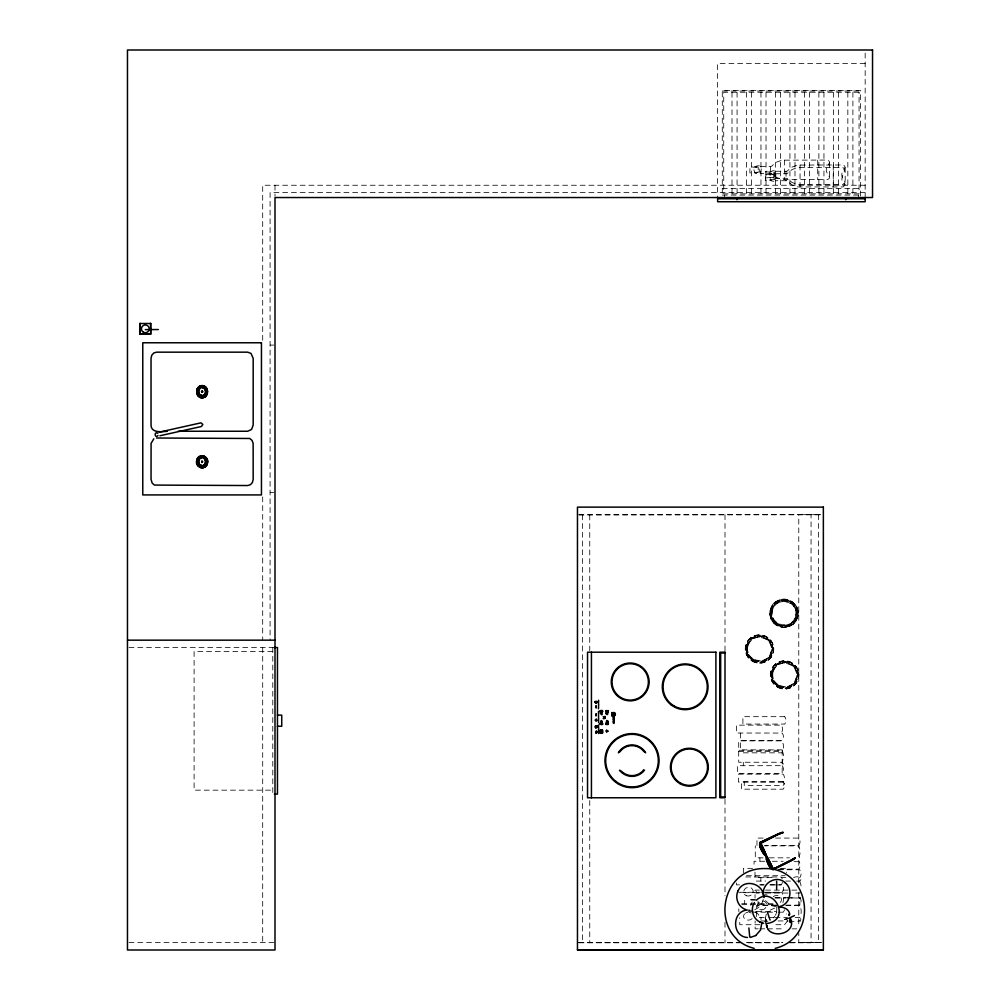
<?xml version="1.0" encoding="UTF-8"?>
<svg xmlns="http://www.w3.org/2000/svg" width="1000" height="1000" viewBox="0 0 1000 1000"><rect width="100%" height="100%" fill="white"/><g stroke="black" fill="none" stroke-linecap="round" stroke-linejoin="round"><path stroke-width="0.75" stroke-dasharray="5 3.75" d="M754.762 909.613C760.088 907.6 763.737 902 763.413 896.312M765.3 918.55L766.312 914.038M776.675 912.362L776.812 907.025M754.538 166.775C759.262 164.85 763.1 165 760.325 173.35C755.037 177.763 749.987 164.363 758.188 167.188L758.188 172.537L754.55 173.05M770.075 171.7L773.3 170.712L775.775 171.137L775.85 180.725L773.337 181.3L770.125 180.525L770.075 171.7L773.713 172.1L773.713 179.913L770.075 180.312M760.325 166.375L771.363 166.375L776.45 162.188L782.087 160.162L827.062 160.062C833.213 161.7 825.537 166.25 826.3 169.862C825.537 173.463 833.213 178.025 827.062 179.662L782.087 179.562L776.45 177.525L771.363 173.35L760.325 173.35M775.85 171.287L786.9 171.287L791.975 167.113L797.625 165.075L842.588 164.975C848.737 166.612 841.062 171.163 841.825 174.775C841.062 178.388 848.737 182.938 842.588 184.575L797.625 184.475L791.975 182.438L786.9 178.263L775.85 178.263C773.938 180.287 765.387 176.637 773.713 177.45M845.175 167.425L845.175 184.587L843.263 186.95L797.625 186.938L791.975 184.9L786.9 180.725L775.85 180.725M782.9 902.837L783.35 900.812A14.95 14.95 0 0 0 783.35 896.55L782.175 892.7L738.7 892.7M750.713 905.413L752.163 901.912M775.438 915.35L776.263 913.363M743.288 752.837L782.175 752.837L783.35 748.988A14.95 14.95 0 0 0 783.35 744.725L782.175 740.875L738.7 740.875L738.7 762.25L782.175 762.25L783.35 758.4A14.95 14.95 0 0 0 783.35 754.137L782.175 750.288L738.7 750.288M800.125 892.163L799.737 893.037L791.975 893.037M795.2 917.513L799.862 917.513L801.038 913.662A14.95 14.95 0 0 0 801.038 909.4L799.862 905.55L785.888 905.55M787.725 920.75L784.513 924.712L772.175 924.712M799.775 898L800.175 897.425A6.375 6.375 0 0 1 799.775 898L787.438 898M773.475 917.913L774.788 916.213M782.175 750.288L782.175 773.575L737.438 773.575L737.438 765.688L782.175 765.688L783.363 763.975L782.175 762.25M794.112 861.275C803.45 863.363 797.6 857.875 799.95 853.988A14.95 14.95 0 0 0 799.95 849.725L798.775 845.875L764.613 845.875M796.625 881.075C804.875 881.963 799.65 874.225 793.512 877.65M788.975 920.95C790.888 921.2 804.725 922.862 799.862 917.513M770.113 910.15L776.15 907.463M787.5 918.2L784.538 919.412L787.675 919.262M787.588 918.737L784.65 919.325M764.712 921.55L767.925 921.125M765.438 177.963L774.775 176.988M749.688 910L747.087 910.05M803.688 514.7L820.9 514.7L798.775 514.688L798.775 883.225M865.163 63.525L717.625 63.525L717.625 197.537M722.288 91.025L860.5 91.025M773.713 174.562C765.25 175.225 773.988 171.838 775.85 173.75L786.9 173.75L791.975 169.575L797.625 167.537L842.588 167.438C849.087 170.5 836.213 178.663 845.175 184.587M865.163 185.25L262.7 185.25L262.7 341.037M722.288 188.637L860.5 188.637M865.163 192.625L270.087 192.625L270.087 640.163M722.288 195.087L860.5 195.087M270.087 345.087L273.775 345.087M270.087 492.625L273.775 492.625M578.688 514.75L823.363 514.7M579 514.938L802.3 514.7M129.012 647.537L273.775 647.537M272.787 651.475L194.1 651.475L194.1 790.163L272.787 790.163M782.175 749.862L740.362 749.862L740.362 742.487M738.7 751.562L782.7 751.562M783.125 782.05L738.4 782.05L738.4 774.163L783.125 774.163A6.375 6.375 0 0 1 783.125 782.05L784.325 783.775L783.125 785.487L744.25 785.487L744.25 782.05M763.162 838.075L756.975 838.075L756.975 845.45M775.55 838.075L798.775 838.075A5.962 5.962 0 0 1 798.775 845.45L764.712 845.45M763.062 857.837L755.3 857.837L755.3 845.875M769.225 857.837L789.463 857.837M764.837 861.275L754.05 861.275L754.05 867.85M772.337 861.275L783.225 861.275M752.65 868.337L743.363 868.337L743.363 872.763M780.525 868.337L785.163 868.337A5.962 5.962 0 0 1 786.413 872.688M778.725 869.163L798.775 869.163A6.375 6.375 0 0 0 798.775 861.275M778.138 869.75L799.737 869.75A6.375 6.375 0 0 1 799.737 877.65M746.462 875.713L785.163 875.713M745.713 876.963L781.188 876.963A6.375 6.375 0 0 1 782.2 878.812M771.975 877.65L755 877.65L755 869.75M781.075 877.65L785.85 877.65M756.263 881.075L765.575 881.075M785.738 881.075L790.425 881.075M739.538 884.85L736.45 884.85L736.45 882.225M759.587 884.85L764.212 884.85M770.387 884.85L781.188 884.85A6.375 6.375 0 0 0 782.387 882.312M760.487 884.887L763.587 884.887M769.788 884.887L774.425 884.887M775.975 884.887L782.175 884.887A5.962 5.962 0 0 1 782.175 892.275L762.038 892.275M759.362 890.113L755.037 890.113L755.037 898M765.588 890.113L799.775 890.113M740.362 892.275L760.487 892.275M759.362 893.037L756.263 893.037L756.263 888.55M765.575 893.037L790.425 893.037M775.088 897.75L789.025 897.75M790.575 897.75L800.238 898.288M774.887 898L785.888 898M741.75 903.713L774.3 903.713M741.8 904.663L774.4 904.663M776.637 905.125L758.062 905.125L758.062 897.75M785.925 905.125L799.862 905.125A5.962 5.962 0 0 0 799.862 897.75L799.862 905.125M776.575 905.55L756.388 905.55L756.388 917.513L767.25 917.513M748.075 911.612L775.837 911.612M752.125 912.188L766 912.188M767.55 912.188L776.8 912.188M778.337 912.188L784.513 912.188L786.488 914.025M768.763 917.513L773.462 917.513M774.975 917.513L787.438 917.513L786.237 919.3M760.987 920.95L767.475 920.95M778.088 920.95L787.525 920.95M759.837 924.712L739.775 924.712L739.775 917.75M758.213 928.838L755.138 928.838L755.138 920.95M759.762 928.838L765.925 928.838M767.475 928.838L784.438 928.838M792.15 928.838L796.775 928.838M578.688 942.575L740.612 942.575M746.825 942.575L782.763 942.575M789.55 942.562L823.363 942.562M129.012 942.625L273.775 942.625M578.688 942.625L740.588 942.625M746.825 942.625L782.675 942.625M790.475 942.625L821.825 942.625L798.775 942.562L798.775 933.188M579 942.788L740.375 942.788M748.05 942.788L781.862 942.788M789.55 942.788L811.062 942.788L811.062 514.7M798.775 942.562L811.062 942.562M751.85 910.312L748.737 910.288M765.438 174.15L774.775 175.113M776.675 906.875L770.775 905.475L765.525 900.588M764.712 894.663L767.225 894.987M787.45 919.987L786.287 919.4M755.212 911.8L758.112 914.062L760.738 918.175M766.75 921.237L765.812 919.312L766.263 920.938M799.737 881.075L800.913 884.925A14.95 14.95 0 0 1 801.025 885.987M766.075 920.138L765.425 918.088L765.337 919.225M765.4 920.013L765.575 921.25M765.425 920.15L765.288 918.85M865.163 53.1L865.163 197.537M860.5 195.987L860.5 90.575L722.288 90.575L722.288 195.987M858.388 195.087L858.388 197.537M852.9 92.25L852.9 193.85M847.837 92.25L847.837 193.85M838.425 92.25L838.425 193.85M833.363 92.25L833.363 193.85M833.25 164.975L833.25 187.037M829.638 162.512L829.638 177.213M823.95 92.25L823.95 193.85M818.875 92.25L818.875 193.85M818.438 514.7L818.438 942.575M817.712 160.062L817.712 179.662M809.463 92.25L809.463 193.85M804.4 92.25L804.4 193.85M800.05 164.975L800.05 187.037M798.775 892.588L798.775 925.387M794.987 92.25L794.987 193.85M789.925 92.25L789.925 193.85M786.025 171.287L786.025 180.725M784.525 160.062L784.525 179.662M780.512 92.25L780.512 193.85M775.438 92.25L775.438 193.85M770.487 166.375L770.487 173.35M766.025 92.25L766.025 193.85M760.987 917.513L760.987 919.8M760.962 92.25L760.962 193.85M760.863 877.65L760.863 881.075M759.9 857.837L759.9 861.275M751.55 92.25L751.55 193.85M746.488 92.25L746.488 193.85M744.675 900.288L744.675 903.713M743.288 762.25L743.288 765.688M740.362 733.062L740.362 740.45L782.175 740.45A5.962 5.962 0 0 0 782.175 733.062L736.45 733.025L736.45 725.138L781.188 725.138A6.375 6.375 0 0 1 781.188 733.025M738.825 908.825L738.825 911.612M737.075 92.25L737.075 193.85M732 92.25L732 193.85M725 514.7L725 652.2M725 799.325L725 895.863M725 922.275L725 942.812M724.388 195.087L724.388 197.537M589.75 514.938L589.75 650.725M589.75 800.55L589.75 942.812M582.375 514.75L582.375 942.625M275 185.25L275 196.312M272.787 647.537L272.787 794.1M262.7 496.838L262.7 640.163M262.7 647.537L262.7 942.625M752.163 918.538A4.8 3.887 -2.4 0 1 745.45 919.375A4.8 3.887 -2.4 0 1 744.538 913.938M745.425 913.2A4.8 3.887 -2.4 0 1 747.712 912.4M748.962 912.375A4.8 3.887 -2.4 0 1 751.263 913.1M773.288 896.7A4.8 4.15 0 0 1 780.062 896.7A4.8 4.15 0 0 1 780.062 902.575M782.175 765.688A6.375 6.375 0 0 1 782.175 773.575M784.562 909.75A6.375 6.375 0 0 1 783.55 911.612M799.862 920.95A6.375 6.375 0 0 1 800.263 921.525M745.913 645.362C740.575 662.65 769.087 670.288 773.1 652.65C778.438 635.363 749.938 627.725 745.913 645.362M746.825 645.612C741.85 661.725 768.438 668.85 772.188 652.4C777.163 636.287 750.575 629.163 746.825 645.612M747.038 645.662C742.138 661.525 768.288 668.525 771.975 652.35C776.875 636.487 750.725 629.487 747.038 645.662M747.95 645.913C743.413 660.6 767.65 667.1 771.062 652.1C775.6 637.413 751.363 630.913 747.95 645.913M770.413 609.637C765.075 626.925 793.587 634.562 797.6 616.925C802.938 599.637 774.438 592 770.413 609.637M771.325 609.888C766.35 626.013 792.938 633.138 796.688 616.688C801.663 600.562 775.075 593.438 771.325 609.888M771.538 609.938C766.637 625.8 792.788 632.812 796.475 616.625C801.375 600.763 775.225 593.763 771.538 609.938M772.45 610.188C767.913 624.888 792.15 631.375 795.562 616.375C800.1 601.688 775.863 595.188 772.45 610.188M771.062 671.275C765.725 688.562 794.225 696.2 798.25 678.562C803.587 661.275 775.075 653.637 771.062 671.275M771.975 671.525C767 687.638 793.587 694.762 797.325 678.312C802.312 662.2 775.725 655.075 771.975 671.525M772.188 671.575C767.288 687.438 793.438 694.438 797.125 678.263C802.025 662.4 775.863 655.4 772.188 671.575M773.1 671.825C768.562 686.513 792.788 693.012 796.213 678.012C800.75 663.325 776.513 656.825 773.1 671.825M759.237 172.025L749.912 172.975L749.912 166.762L759.237 167.712L759.237 172.025M774.775 179.45L765.438 180.4L765.438 171.675L774.775 172.638L774.775 179.45M859.062 92.25L723.725 92.25L723.725 193.85L859.062 193.85L859.062 92.25M784.712 716.688L742.9 716.688L742.9 724.062L784.712 724.062A5.962 5.962 0 0 0 784.712 716.688M783.225 781.8L741.413 781.8L741.413 789.175L783.225 789.175A5.962 5.962 0 0 0 783.225 781.8M761.8 909.912A4.8 4.263 -38.7 0 0 766.175 902.987A4.8 4.263 -38.7 0 0 758.225 903.425A4.8 4.263 -38.7 0 0 761.8 909.912M746.338 895.725A4.8 4.35 -17.9 0 0 753.162 891.125A4.8 4.35 -17.9 0 0 745.763 888.175A4.8 4.35 -17.9 0 0 746.338 895.725M777.45 624.65A13.125 13.125 0 0 0 797.138 613.288A13.125 13.125 0 0 0 777.45 601.912A13.125 13.125 0 0 0 777.45 624.65M777.575 624.425A12.862 12.862 0 0 0 796.862 613.288A12.862 12.862 0 0 0 777.575 602.15A12.862 12.862 0 0 0 777.575 624.425M774.013 623.288A14.138 14.138 0 0 0 797.663 616.938A14.138 14.138 0 0 0 780.35 599.625A14.138 14.138 0 0 0 774.013 623.288A14.075 14.075 0 0 0 797.6 616.925A14.075 14.075 0 0 0 780.362 599.688A14.075 14.075 0 0 0 774.062 623.237M775.55 621.75A11.963 11.963 0 0 0 795.562 616.375A11.963 11.963 0 0 0 780.913 601.725A11.963 11.963 0 0 0 775.55 621.75M774.875 622.413A12.912 12.912 0 0 0 796.475 616.625A12.912 12.912 0 0 0 780.662 600.812A12.912 12.912 0 0 0 774.875 622.413M752.95 660.375A13.125 13.125 0 0 0 772.638 649.013A13.125 13.125 0 0 0 752.95 637.638A13.125 13.125 0 0 0 752.95 660.375M753.075 660.138A12.862 12.862 0 0 0 772.362 649.013A12.912 12.912 0 0 0 753.05 637.825A12.912 12.912 0 0 0 753.05 660.188A12.912 12.912 0 0 0 772.425 649.013A12.862 12.862 0 0 0 753.075 637.875A12.862 12.862 0 0 0 753.075 660.138M752.438 661.25A14.138 14.138 0 0 0 773.65 649.013A14.138 14.138 0 0 0 752.438 636.763A14.138 14.138 0 0 0 752.438 661.25A14.075 14.075 0 0 0 773.575 649.013A14.075 14.075 0 0 0 752.475 636.825A14.075 14.075 0 0 0 752.475 661.2M753.525 659.362A11.963 11.963 0 0 0 771.475 649.013A11.963 11.963 0 0 0 753.525 638.65A11.963 11.963 0 0 0 753.525 659.362M778.088 686.287A13.125 13.125 0 0 0 797.775 674.912A13.125 13.125 0 0 0 778.088 663.55A13.125 13.125 0 0 0 778.088 686.287M778.225 686.05A12.862 12.862 0 0 0 797.513 674.912A12.912 12.912 0 0 0 778.2 663.737A12.912 12.912 0 0 0 778.2 686.1A12.912 12.912 0 0 0 797.562 674.912A12.862 12.862 0 0 0 778.225 663.787A12.862 12.862 0 0 0 778.225 686.05M777.588 687.163A14.138 14.138 0 0 0 798.787 674.912A14.138 14.138 0 0 0 777.588 662.675A14.138 14.138 0 0 0 777.588 687.163M777.613 687.1A14.075 14.075 0 0 0 798.725 674.912A14.075 14.075 0 0 0 777.613 662.725A14.075 14.075 0 0 0 777.613 687.1M778.675 685.275A11.963 11.963 0 0 0 796.612 674.912A11.963 11.963 0 0 0 778.675 664.562A11.963 11.963 0 0 0 778.675 685.275"/><path stroke-width="1.5" d="M763.325 893.425C762.7 882.487 777.375 874.587 785.475 883.025M595.8 727.638L596.65 727.1L595.675 727.738L595.675 725.812L596.788 725.812L596.225 727.887M596.65 725.913L595.975 725.85M760.037 922.1C752.962 918.913 750.088 909.087 754.388 902.588M772.038 867.45L771.912 866.663A15.537 3.013 64.3 0 0 768.2 859.2L767.25 857.975A10.163 1.975 64.3 0 0 767.1 858.425M605.938 713.487C608.587 709.812 608.15 717.188 606.025 713.625M608.125 721.688C605.938 717.55 605.775 725.55 608.2 721.4M763.413 896.312C763.55 883.337 743.575 878.075 738.2 890.638M607.612 731.125L606.512 730.337L606.512 731.762L607.587 731.188M201.612 391.562L202.113 392.275M766.4 859.45A9.087 1.762 64.3 0 1 766.275 857.463L765.325 855.413L766.375 856.125A10.8 2.1 64.3 0 0 767.288 857.962A31.2 6.062 64.3 0 1 773.112 869.65L775.812 868.337A106.425 14.363 -24.2 0 0 792.975 859.762A5.112 0.688 -24.2 0 0 794.062 859.163L795.225 857.7L793.9 858.812A5.112 0.688 -24.2 0 1 792.812 859.412A106.425 14.363 -24.2 0 1 775.662 867.987L771.963 868.8A5.438 1.05 64.3 0 1 771.538 868.737A12.613 2.45 64.3 0 1 770 867.425L769.262 866.275A8.95 1.737 64.3 0 1 767.412 862.45A6.037 1.175 64.3 0 1 766.413 859.463M766.6 858.462A9.087 1.762 64.3 0 1 766.612 857.288L766.375 856.125A10.8 2.1 64.3 0 1 765.512 854.287A31.2 6.062 64.3 0 0 760.025 842.45L762.725 841.15A106.425 13.812 -27.2 0 1 780.113 833.05A5.112 0.663 -27.2 0 1 781.25 832.575L783.112 832.562L778.637 834.287A8.1 1.05 -27.2 0 0 775.212 835.925L760.312 843.675A5.438 1.05 64.3 0 0 760.075 844.062A12.613 2.45 64.3 0 0 760.138 846.05L760.525 847.237M203.4 385.863L202.875 388.025L202.225 385.7M788.913 914.887L789.05 914.15L789.163 915.5M738.263 890.475C734.5 897.438 738.075 907.025 745.662 909.513M595.212 701.5L595.288 702.65M595.337 726.4L595.438 727.562L595.438 726.225M600.3 713.138C603.188 718.1 602.263 710.312 600.938 712.588M602.4 721.975C600.887 717.663 599.55 724.463 602.188 722.188M597.062 727.25L597.013 725.987L597.013 727.325M199.312 396.85L200.312 394.913L199.788 394.462L198.363 396.037M199.312 466.912L199.788 464.525L198.363 466.112M765.275 855.375A9.087 1.762 64.3 0 1 763.787 854.025A6.037 1.175 64.3 0 1 762.062 851.35A8.95 1.737 64.3 0 1 760.225 847.513L759.812 846.312A12.613 2.45 64.3 0 1 759.737 844.237A5.438 1.05 64.3 0 1 759.95 843.863L760.013 842.45M759.762 842.9L775.037 835.575A8.1 1.05 -27.2 0 1 778.45 833.95L783.112 832.562M760.413 844.837L761.25 845.413A15.537 3.013 64.3 0 1 764.775 852.962L765.062 854.562A10.163 1.975 64.3 0 1 763.3 852.812L762.675 851.938A7.25 1.412 64.3 0 1 760.987 848.725L760.35 847.025A13.438 2.612 64.3 0 1 760.425 844.85L761.6 845.238A15.537 3.013 64.3 0 1 765.125 852.8L765.387 853.55M760.763 844.663L760.788 844.613A13.438 2.612 64.3 0 0 760.6 845.537M158.012 435.55C154.85 439.288 153.75 430.637 157.75 433.325M201.637 461.25L202.113 462.512L202.575 461.25M202.55 462.05L201.75 462.175L201.975 461.225M596.175 731.975L596.375 731.375L596.525 732.75M601.575 711.637L602.638 711.612L602.263 710.525L601.575 710.812M606.888 711.637L607.05 710.65L607.312 711.65M601.575 724.262L602.638 724.237L602.263 723.15L601.575 723.438M601.575 731.125L602.638 731.087L602.263 730.013L601.575 730.288M607.312 724.262L608.375 724.237L608 723.15L607.312 723.438M601.575 732.812L602.638 732.788L602.263 731.712L601.575 731.988M606.763 710.788L606.025 710.612L608 710.837M606.763 723.413L606.025 723.225L608.225 723.388M140 323.338L140 334.275L150.775 334.113L150.625 323.338M601.45 710.8C602.163 712.4 598.638 709.388 602.487 710.763M608.225 710.775L608.225 711.762M602.413 723.312C599.987 722.038 600.037 725.537 602.413 724.45M601.45 724.262L601.45 723.425M602.487 723.388L602.487 724.375M606.888 723.413L607.05 724.412L607.2 723.425M601.45 730.288C602.163 731.85 598.688 728.95 602.413 730.163M602.487 730.25L602.487 731.237M601.45 731.975C602.163 733.55 598.688 730.638 602.413 731.862M602.487 731.938L602.487 732.925M795.113 857.725L791.087 860.15A8.1 1.087 -24.2 0 1 787.675 861.812L773.3 869.125M795.387 858.05L791.237 860.5A8.1 1.087 -24.2 0 1 787.837 862.163L772.6 869.55L771.988 868.8M782.9 832.25L781.425 832.913A5.112 0.663 -27.2 0 0 780.288 833.4A106.425 13.812 -27.2 0 0 762.9 841.488L760.537 842.625M595.588 706.875C597.05 710.875 595.95 703.175 595.85 706.388M596.462 727.075L596 726.475M596.763 732.75C596.862 727.9 593.875 735.6 597.263 731.688M756.3 900.238C773.612 884.5 791.838 919.837 767.262 923.45M153.8 438.825L151.088 443.35L151.037 479.387L152.188 483.137L154.45 485.075L247.65 485.538L250.413 484.712L252.438 482.463L253.175 479.387L253.137 443.35L252.037 440.412L249.762 438.475L156.575 438.013M755.725 935.55L760.575 929.963L761.9 922.412M197.362 394.6L199.112 393.488L198.863 392.8L196.912 393.375M206.85 388.812L205.1 389.925L205.362 390.613L207.3 390.037M755.8 935.512L750.35 937.45M760.225 847.513L760.575 847.35A8.95 1.737 64.3 0 0 762.412 851.175A6.037 1.175 64.3 0 0 763.562 853.075M760.987 848.725L760.888 847.513M762.675 851.938L763.487 852.45M763.787 854.013L764.125 853.838A9.087 1.762 64.3 0 0 765.612 855.212M765.512 854.287L765.863 854.112A31.2 6.062 64.3 0 0 760.362 842.275M766.787 858.125L767.85 859.362A15.537 3.013 64.3 0 1 771.562 866.838L771.488 867.825A13.438 2.612 64.3 0 1 769.725 866.5L768.787 864.925A7.25 1.412 64.3 0 1 767.375 861.712L767.062 860.675A10.163 1.975 64.3 0 1 766.787 858.15L767.638 857.8A31.2 6.062 64.3 0 1 773.462 869.475M767.062 860.675L767.4 860.425A10.163 1.975 64.3 0 1 767.188 859.438M768.787 864.925L769.513 865.5M770 867.425L769.85 866.538M771.538 868.737L771.888 868.562A5.438 1.05 64.3 0 0 772.3 868.637L772.337 868.625M788.65 918.337L794.425 915.6M775.225 948.363C820.088 937.337 810.913 867.613 764.712 868.575C718.525 867.613 709.35 937.337 754.212 948.363M158.3 329.538L145.312 329.637M779.688 906.525C789.987 904.538 793.675 889.488 785.337 882.875M196.85 393.137L198.8 392.562L198.713 391.825L196.7 391.825M207.362 390.275L205.413 390.85L205.5 391.587L207.525 391.587M747.087 910.05C731.538 911.375 731.888 936.7 747.5 937.5M159.15 432.175L201 422.837L202.85 424.425L201.45 426.5L159.975 435.737M596.375 703.012C591.838 701.475 600.037 700.075 596.1 703.2M596.425 732.913L595.688 732.825M202.113 385.562C194.913 385.613 194.913 397.8 202.113 397.85C209.312 397.8 209.312 385.613 202.113 385.562L202 387.938L200.812 385.863M201.975 391.163L202.6 391.562M778.637 907.15C783.388 906.762 789.212 908.988 789.775 914.388M196.7 391.587L198.713 391.587L198.8 390.85L196.85 390.275M207.525 391.825L205.5 391.825L205.413 392.562L207.362 393.137M167.375 431.25C162.25 431.812 151.062 433.312 151.037 425.1L151.037 358.312L151.775 355.238L153.8 352.987L156.575 352.163L247.65 352.163L251.012 353.438L253.175 358.312L253.175 425.1L251.562 429.45L247.65 431.25L178.188 431.25M127.463 640.163L275 640.163M274.35 647.537L277.462 647.537L277.462 794.1L274.35 794.1M725 653.025L720.662 653.025L720.662 796.938L725 796.938M598.638 700.25L598.488 704.212M598.638 704.663L598.488 708.812M598.488 711.35L598.638 722.675M601.45 711.625L600.288 711.737L602.413 711.825M277.462 715.113L281.737 715.113L281.737 726.25L277.462 726.25M598.488 724.963L598.638 729.075M598.488 729.562L598.638 733.538M601.45 731.1L600.288 731.225L602.413 731.3M601.45 732.8L600.288 732.913L602.413 733M577.463 949.75L823.363 949.75M763.7 923.263L759.862 922.038M207.3 393.375L205.362 392.8L205.1 393.488L206.85 394.6M196.912 460.1L198.863 460.675L199.112 459.988L197.362 458.875M202.438 391.062C199.887 391.05 203.35 393.812 202.575 391.188M755.15 899.837L750.987 899.712M767.475 912.3L770.075 920.05M197.475 388.6L199.225 389.712L198.2 387.537M206.737 394.812L204.988 393.7L204.587 394.288L206.012 395.875M602.487 711.75L602.337 710.913M608.225 724.375L608.075 723.538M789.425 921.237L790.55 922.562L789.8 919.4M608.15 711.838L606.025 711.75L606.763 711.625M608.15 724.45L606.025 724.362L606.763 724.25M198.363 387.362L199.788 388.95L199.312 386.562M198.363 457.438L199.788 459.025L199.312 456.625M603.825 717.588L604.225 718.275L604.738 717.688L604.325 716.85M607.312 710.812L608 710.537L608.375 711.612L607.2 711.8M767.55 928.725C774.163 939.163 796.388 932.525 790.725 918.863M199.5 456.5L200.512 458.45L201.125 458.162L200.6 456M204.713 467.038L203.713 465.1L203.612 467.55M764.112 897.6L763.325 893.562M765.775 922.463L767.087 927.5L767.087 925.45M749.712 936.812L748.875 927.962M845.75 198.775L845.75 199.75M776.65 881.25L776.65 889.638M737.038 198.775L737.038 199.75M604.113 716.85L604.113 717.9M591.425 652.2L591.425 797.775M771.875 868.562A12.613 2.45 64.3 0 1 771.775 868.5M771.55 868.363A12.613 2.45 64.3 0 1 770.638 867.575M769.438 865.8A8.95 1.737 64.3 0 1 768.8 864.538M768.487 863.888A8.95 1.737 64.3 0 1 767.9 862.6M767.638 857.8A10.8 2.1 64.3 0 1 766.675 855.987A10.8 2.1 64.3 0 1 765.863 854.112M767.537 861.737A6.037 1.175 64.3 0 1 766.812 859.513M770.575 866.838A13.438 2.612 64.3 0 1 770.25 866.513M768.5 863.425A7.25 1.412 64.3 0 1 768.138 862.613M764.125 853.825A6.037 1.175 64.3 0 1 763.85 853.475M762.537 850.938A7.25 1.412 64.3 0 1 761.85 849.638M764.45 853.587A10.163 1.975 64.3 0 1 764.287 853.413M789.038 914.112L789.038 914.112M612.075 714.075L611.8 712.537L612.038 713.5A1.762 1.762 0 0 1 614.738 712.925A1.762 1.762 0 0 1 614.738 715.625A1.762 1.762 0 0 1 612.087 715.15L611.8 716.05L612.075 714.475A1.55 1.55 0 0 0 614.45 715.575A1.55 1.55 0 0 0 614.45 712.975A1.55 1.55 0 0 0 612.075 714.075M607.775 731.05C605.737 733.888 605.625 728.388 607.775 731.05M196.762 460.188C194.325 467.375 205.987 471.188 207.45 463.363C209.9 456.175 198.238 452.362 196.762 460.188M196.85 460.337L196.7 461.65L198.713 461.65L198.8 460.913L196.85 460.337M205.5 461.9L205.413 462.625L207.362 463.212L207.525 461.9L205.5 461.9M201.125 395.312L200.6 397.475L199.5 396.975L200.512 395.037L201.125 395.312M201.337 395.375L200.812 397.55L202 397.713L201.337 395.375M203.612 385.938L203.713 388.375L204.713 386.438L203.612 385.938M201.125 465.387L200.6 467.55L199.5 467.038L200.512 465.1L201.125 465.387M203.4 455.938L202.225 458L202.225 455.763L203.4 455.938M201.337 465.45L200.812 467.612L202 467.788L201.337 465.45M203.612 456L203.713 458.45L204.713 456.5L203.612 456M197.362 388.812L196.912 390.037L198.863 390.613L199.112 389.925L197.362 388.812M205.362 462.863L205.1 463.55L206.85 464.675L207.3 463.45L205.362 462.863M204.913 386.562L204.425 388.95L205.863 387.362L204.913 386.562M204.913 456.625L204.425 459.025L205.863 457.438L204.913 456.625M620.1 751.513L618.375 752.775A15.738 15.738 0 0 1 645.625 752.775L643.9 751.513A15 15 0 0 0 620.1 751.513M198.2 457.612L197.475 458.663L199.225 459.775L198.2 457.612M204.988 463.762L206.012 465.938L206.737 464.888L204.988 463.762M643.5 770.212L642.6 771.237A15 15 0 0 1 621.4 771.237L619.513 770.212A15.738 15.738 0 0 0 644.488 770.212L643.5 770.212M199.625 394.288L198.2 395.875L197.475 394.812L199.225 393.7L199.625 394.288M206.012 387.537L204.988 389.712L206.737 388.6L206.012 387.537M199.625 464.35L198.2 465.938L197.475 464.888L199.225 463.762L199.625 464.35M206.012 457.612L204.988 459.775L206.737 458.663L206.012 457.612M600.212 710.713L600.212 711.725L600.212 710.713M605.95 710.725L605.95 711.737L605.95 710.725M600.212 723.337L600.212 724.35L600.212 723.337M605.95 723.337L605.95 724.35L605.95 723.337M600.212 730.2L600.212 731.2L600.212 730.2M600.212 731.888L600.212 732.9L600.212 731.888M204.425 394.462L204.913 396.85L205.863 396.037L204.425 394.462M204.425 464.525L204.913 466.912L205.863 466.112L204.425 464.525M199.112 463.55L197.362 464.675L196.912 463.45L198.863 462.863L199.112 463.55M206.85 458.875L205.1 459.988L205.362 460.675L207.3 460.1L206.85 458.875M614.225 714.725L613.337 715.263L614.225 715.512L613 715.512L613.862 713.325L613 713.088L614.225 713.088L614.225 714.725M200.6 385.938L199.5 386.438L200.512 388.375L200.6 385.938M203.713 395.037L203.612 397.475L204.713 396.975L203.713 395.037M198.8 462.625L196.85 463.212L196.7 461.9L198.713 461.9L198.8 462.625M207.362 460.337L205.413 460.913L205.5 461.65L207.525 461.65L207.362 460.337M202.875 395.375L202.225 397.713L203.4 397.55L202.875 395.375M202 455.763L200.812 455.938L201.337 458.1L202 455.763M202.875 465.45L202.225 467.788L203.4 467.612L202.875 465.45M872.537 50L127.463 50L127.463 950L275 950L275 197.537L872.537 197.537L872.537 50M865.163 198.775L717.625 198.775L717.625 201.725L865.163 201.725L865.163 198.775M150.625 323.5L140 323.5L140 334.113L150.625 334.113L150.625 323.5M261.45 342.775L142.775 342.775L142.775 494.925L261.45 494.925L261.45 342.775M823.363 507.125L577.463 507.125L577.463 950L823.363 950L823.363 507.125M715.9 652.2L587.537 652.2L587.537 797.775L715.9 797.775L715.9 652.2M725 652.2L719.837 652.2L719.837 797.775L725 797.775L725 652.2M596.788 701.862L595.438 702.113L596.788 701.862M596.263 713.713L596.075 715.738L596.263 713.713M614.225 716.488L613 716.488C612.75 718.962 614.475 718.962 614.225 716.488M605.062 716.575L603.4 716.787L605.062 716.575M605.062 718.325L603.4 718.538L605.062 718.325M596.275 719.225L595.15 720.113L596.05 721.237L597.163 720.337L596.275 719.225M614.225 719.137L613 719.137C613.2 721.45 614.538 721.7 614.225 719.137M614.225 721.637L613 721.637C613.2 723.938 614.538 724.188 614.225 721.637M671.237 704.95A22.875 22.875 0 0 0 707.837 689.788A22.875 22.875 0 0 0 676.413 665.675A22.875 22.875 0 0 0 671.237 704.95M621.087 697.688A18.2 18.2 0 0 0 648.375 681.938A18.2 18.2 0 0 0 621.087 666.175A18.2 18.2 0 0 0 621.087 697.688M674.1 705.962A22.125 22.125 0 0 0 707.288 686.8A22.125 22.125 0 0 0 674.1 667.638A22.125 22.125 0 0 0 674.1 705.962M679.875 783.587A18.938 18.938 0 0 0 708.275 767.188A18.938 18.938 0 0 0 679.875 750.788A18.938 18.938 0 0 0 679.875 783.587M680.25 782.938A18.2 18.2 0 0 0 707.537 767.188A18.2 18.2 0 0 0 680.25 751.425A18.2 18.2 0 0 0 680.25 782.938M620.712 698.325A18.938 18.938 0 0 0 649.112 681.938A18.938 18.938 0 0 0 620.712 665.537A18.938 18.938 0 0 0 620.712 698.325M618.475 784.062A27.05 27.05 0 0 0 659.05 760.638A27.05 27.05 0 0 0 618.475 737.212A27.05 27.05 0 0 0 618.475 784.062M615.988 781.513A26.312 26.312 0 0 0 658.088 764.075A26.312 26.312 0 0 0 621.938 736.325A26.312 26.312 0 0 0 615.988 781.513M143.363 332.212A3.9 3.9 0 0 0 149.213 328.837A3.9 3.9 0 0 0 143.363 325.45A3.9 3.9 0 0 0 143.363 332.212"/></g></svg>
